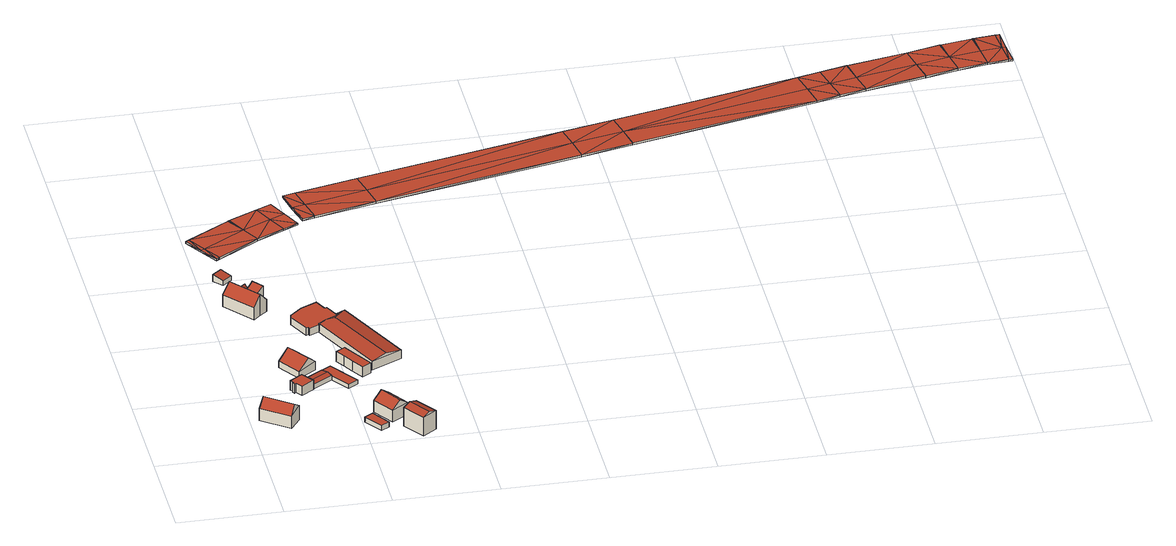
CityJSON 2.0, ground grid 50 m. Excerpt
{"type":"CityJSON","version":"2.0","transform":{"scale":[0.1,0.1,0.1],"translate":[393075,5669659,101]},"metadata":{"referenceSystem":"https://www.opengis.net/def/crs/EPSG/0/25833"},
"CityObjects":{
"building1":{"type":"Building","attributes":{"Dachtyp_tdc":"tdcGableRoof","Gemeindeschluessel":14627140,"Dachneigung":50.64,"QualitaetDacherkennung":59,"Geometrietyp2DReferenz":"3000","function":"31001_9998","roofType":"3100","measuredHeight":10.85},"geometry":[{"type":"MultiSurface","lod":"2","boundaries":[[[0,1,2,3]],[[1,4,5,2]],[[4,6,7,5]],[[6,0,3,7]],[[4,1,8]],[[0,6,9]],[[1,0,9,8]],[[6,4,8,9]],[[3,2,5,7]]],"semantics":{"surfaces":[{"type":"WallSurface"},{"type":"RoofSurface"},{"type":"GroundSurface"}],"values":[0,0,0,0,0,0,1,1,2]}}]},
"building2":{"type":"Building","attributes":{"Dachtyp_tdc":"tdcPolyFlatRoof","Gemeindeschluessel":14627140,"Dachneigung":0,"QualitaetDacherkennung":66,"Geometrietyp2DReferenz":"3000","function":"31001_9998","roofType":"1000","measuredHeight":4.99},"geometry":[{"type":"MultiSurface","lod":"2","boundaries":[[[10,11,12,13]],[[11,14,15,12]],[[14,16,17,15]],[[16,18,19,17]],[[18,20,21,19]],[[20,22,23,21]],[[22,24,25,23]],[[24,26,27,25]],[[26,10,13,27]],[[26,24,22,20,18,16,14,11,10]],[[13,12,15,17,19,21,23,25,27]]],"semantics":{"surfaces":[{"type":"WallSurface"},{"type":"RoofSurface"},{"type":"GroundSurface"}],"values":[0,0,0,0,0,0,0,0,0,1,2]}}]},
"building3":{"type":"Building","attributes":{"Dachtyp_tdc":"tdcGableRoof","Gemeindeschluessel":14627140,"Dachneigung":39.32,"QualitaetDacherkennung":75,"Geometrietyp2DReferenz":"3000","function":"31001_9998","roofType":"3100","measuredHeight":8.3},"geometry":[{"type":"MultiSurface","lod":"2","boundaries":[[[28,29,30,31]],[[29,32,33,30]],[[32,34,35,33]],[[34,28,31,35]],[[32,29,36]],[[28,34,37]],[[29,28,37,36]],[[34,32,36,37]],[[31,30,33,35]]],"semantics":{"surfaces":[{"type":"WallSurface"},{"type":"RoofSurface"},{"type":"GroundSurface"}],"values":[0,0,0,0,0,0,1,1,2]}}]},
"building4":{"type":"Building","attributes":{"Dachtyp_tdc":"tdcGableRoof","Gemeindeschluessel":14627140,"Dachneigung":10.16,"QualitaetDacherkennung":21,"Geometrietyp2DReferenz":"3000","function":"31001_9998","roofType":"3100","measuredHeight":3.15},"geometry":[{"type":"MultiSurface","lod":"2","boundaries":[[[38,39,40,41]],[[39,42,43,40]],[[42,44,45,43]],[[44,38,41,45]],[[42,39,46]],[[38,44,47]],[[39,38,47,46]],[[44,42,46,47]],[[41,40,43,45]]],"semantics":{"surfaces":[{"type":"WallSurface"},{"type":"RoofSurface"},{"type":"GroundSurface"}],"values":[0,0,0,0,0,0,1,1,2]}}]},
"building5":{"type":"Building","attributes":{"Gemeindeschluessel":14627140,"Geometrietyp2DReferenz":"3000","function":"31001_9998","roofType":"9999"},"children":["building5-1","building5-2"]},
"building5-1":{"type":"BuildingPart","attributes":{"Dachtyp_tdc":"tdcGableRoof","Dachneigung":47.28,"QualitaetDacherkennung":75,"Geometrietyp2DReferenz":"3000","roofType":"3100","measuredHeight":11.21},"parents":["building5"],"geometry":[{"type":"MultiSurface","lod":"2","boundaries":[[[48,49,50,51,52]],[[53,54,55,56,57]],[[54,58,59,55]],[[58,60,61,59]],[[60,62,63,61]],[[62,64,65,63]],[[64,66,67,65]],[[66,68,69,67]],[[68,70,71,69]],[[70,48,52,71]],[[66,64,62,60,58,54,53,49,48]],[[48,70,68,66]],[[52,51,72,56,55,59,61,63,65,67,69,71]],[[57,73,50,49,53]],[[57,56,72,73]],[[73,72,51,50]]],"semantics":{"surfaces":[{"type":"WallSurface"},{"type":"RoofSurface"},{"type":"GroundSurface"},{"type":"ClosureSurface"}],"values":[0,0,0,0,0,0,0,0,0,0,1,1,2,0,3,3]}}]},
"building5-2":{"type":"BuildingPart","attributes":{"Dachtyp_tdc":"tdcFreeFormRoof","Dachneigung":70.39,"QualitaetDacherkennung":24,"Geometrietyp2DReferenz":"3000","roofType":"5000","measuredHeight":5.21},"parents":["building5"],"geometry":[{"type":"MultiSurface","lod":"2","boundaries":[[[74,75,76,77]],[[75,78,79,76]],[[78,57,56,79]],[[50,80,81,51]],[[80,74,77,81]],[[73,57,78,82]],[[78,75,82]],[[75,74,80,50,73,82]],[[77,76,79,56,72,51,81]],[[72,56,57,73]],[[50,51,72,73]]],"semantics":{"surfaces":[{"type":"WallSurface"},{"type":"RoofSurface"},{"type":"GroundSurface"},{"type":"ClosureSurface"}],"values":[0,0,0,0,0,1,1,1,2,3,3]}}]},
"building6":{"type":"Building","attributes":{"Dachtyp_tdc":"tdcPolyFlatRoof","Gemeindeschluessel":14627140,"Dachneigung":10.69,"QualitaetDacherkennung":51,"Geometrietyp2DReferenz":"3000","function":"31001_9998","roofType":"2100","measuredHeight":3.53},"geometry":[{"type":"MultiSurface","lod":"2","boundaries":[[[83,84,85,86]],[[84,87,88,85]],[[87,89,90,88]],[[89,83,86,90]],[[89,87,84,83]],[[86,85,88,90]]],"semantics":{"surfaces":[{"type":"WallSurface"},{"type":"RoofSurface"},{"type":"GroundSurface"}],"values":[0,0,0,0,1,2]}}]},
"building7":{"type":"Building","attributes":{"Dachtyp_tdc":"tdcPolyFlatRoof","Gemeindeschluessel":14627140,"Dachneigung":3.01,"QualitaetDacherkennung":82,"Geometrietyp2DReferenz":"3000","function":"31001_9998","roofType":"2100","measuredHeight":2.88},"geometry":[{"type":"MultiSurface","lod":"2","boundaries":[[[91,92,93,94]],[[92,95,96,93]],[[95,97,98,96]],[[97,91,94,98]],[[97,95,92,91]],[[94,93,96,98]]],"semantics":{"surfaces":[{"type":"WallSurface"},{"type":"RoofSurface"},{"type":"GroundSurface"}],"values":[0,0,0,0,1,2]}}]},
"building8":{"type":"Building","attributes":{"Dachtyp_tdc":"tdcPolyFlatRoof","Gemeindeschluessel":14627140,"Dachneigung":17.25,"QualitaetDacherkennung":38,"Geometrietyp2DReferenz":"3000","function":"31001_9998","roofType":"2100","measuredHeight":2.56},"geometry":[{"type":"MultiSurface","lod":"2","boundaries":[[[99,100,101,102]],[[100,103,104,101]],[[103,105,106,104]],[[105,107,108,106]],[[107,99,102,108]],[[107,105,103,100,99]],[[102,101,104,106,108]]],"semantics":{"surfaces":[{"type":"WallSurface"},{"type":"RoofSurface"},{"type":"GroundSurface"}],"values":[0,0,0,0,0,1,2]}}]},
"building9":{"type":"Building","attributes":{"Dachtyp_tdc":"tdcPolyFlatRoof","Gemeindeschluessel":14627140,"Dachneigung":30.05,"QualitaetDacherkennung":50,"Geometrietyp2DReferenz":"3000","function":"31001_9998","roofType":"2100","measuredHeight":6.1},"geometry":[{"type":"MultiSurface","lod":"2","boundaries":[[[109,110,108,111]],[[110,112,106,108]],[[112,113,114,106]],[[113,115,116,114]],[[115,109,111,116]],[[115,113,112,110,109]],[[111,108,106,114,116]]],"semantics":{"surfaces":[{"type":"WallSurface"},{"type":"RoofSurface"},{"type":"GroundSurface"}],"values":[0,0,0,0,0,1,2]}}]},
"building10":{"type":"Building","attributes":{"Dachtyp_tdc":"tdcPolyFlatRoof","Gemeindeschluessel":14627140,"Dachneigung":0,"QualitaetDacherkennung":56,"Geometrietyp2DReferenz":"3000","function":"31001_9998","roofType":"1000","measuredHeight":2.12},"geometry":[{"type":"MultiSurface","lod":"2","boundaries":[[[117,118,119,120]],[[118,121,122,119]],[[121,123,124,122]],[[123,125,126,124]],[[125,127,128,126]],[[127,117,120,128]],[[127,125,123,121,118,117]],[[120,119,122,124,126,128]]],"semantics":{"surfaces":[{"type":"WallSurface"},{"type":"RoofSurface"},{"type":"GroundSurface"}],"values":[0,0,0,0,0,0,1,2]}}]},
"building11":{"type":"Building","attributes":{"Dachtyp_tdc":"tdcGableRoof","Gemeindeschluessel":14627140,"Dachneigung":36.81,"QualitaetDacherkennung":78,"Geometrietyp2DReferenz":"3000","function":"31001_9998","roofType":"3100","measuredHeight":9.74},"geometry":[{"type":"MultiSurface","lod":"2","boundaries":[[[129,130,131,132]],[[130,133,134,131]],[[133,135,136,134]],[[135,129,132,136]],[[133,130,137]],[[129,135,138]],[[130,129,138,137]],[[135,133,137,138]],[[132,131,134,136]]],"semantics":{"surfaces":[{"type":"WallSurface"},{"type":"RoofSurface"},{"type":"GroundSurface"}],"values":[0,0,0,0,0,0,1,1,2]}}]},
"building12":{"type":"Building","attributes":{"Dachtyp_tdc":"tdcPolyFlatRoof","Gemeindeschluessel":14627140,"Dachneigung":0,"QualitaetDacherkennung":87,"Geometrietyp2DReferenz":"3000","function":"31001_9998","roofType":"1000","measuredHeight":5.23},"geometry":[{"type":"MultiSurface","lod":"2","boundaries":[[[139,140,141,142]],[[140,143,144,141]],[[143,145,146,144]],[[145,147,148,146]],[[147,149,150,148]],[[149,139,142,150]],[[149,147,145,143,140,139]],[[142,141,144,146,148,150]]],"semantics":{"surfaces":[{"type":"WallSurface"},{"type":"RoofSurface"},{"type":"GroundSurface"}],"values":[0,0,0,0,0,0,1,2]}}]},
"building13":{"type":"Building","attributes":{"Dachtyp_tdc":"tdcPolyFlatRoof","Gemeindeschluessel":14627140,"Dachneigung":0,"QualitaetDacherkennung":83,"Geometrietyp2DReferenz":"3000","function":"31001_9998","roofType":"1000","measuredHeight":3.82},"geometry":[{"type":"MultiSurface","lod":"2","boundaries":[[[151,152,153,154]],[[152,155,156,153]],[[155,157,158,156]],[[157,159,160,158]],[[159,161,162,160]],[[161,163,164,162]],[[163,165,166,164]],[[165,167,168,166]],[[167,169,170,168]],[[169,171,172,170]],[[171,173,174,172]],[[173,175,176,174]],[[175,151,154,176]],[[175,173,171,169,167,165,163,161,159,157,155,152,151]],[[154,153,156,158,160,162,164,166,168,170,172,174,176]]],"semantics":{"surfaces":[{"type":"WallSurface"},{"type":"RoofSurface"},{"type":"GroundSurface"}],"values":[0,0,0,0,0,0,0,0,0,0,0,0,0,1,2]}}]},
"building14":{"type":"Building","attributes":{"Dachtyp_tdc":"tdcGableRoof","Gemeindeschluessel":14627140,"Dachneigung":18.6,"QualitaetDacherkennung":68,"Geometrietyp2DReferenz":"3000","function":"31001_9998","roofType":"3100","measuredHeight":11.22},"geometry":[{"type":"MultiSurface","lod":"2","boundaries":[[[177,178,179,180]],[[178,181,182,179]],[[181,183,184,182]],[[183,177,180,184]],[[181,178,185]],[[177,183,186]],[[178,177,186,185]],[[183,181,185,186]],[[180,179,182,184]]],"semantics":{"surfaces":[{"type":"WallSurface"},{"type":"RoofSurface"},{"type":"GroundSurface"}],"values":[0,0,0,0,0,0,1,1,2]}}]},
"building15":{"type":"Building","attributes":{"name":"Elbtalbrücke","BodenHoehe":106.16,"gemHoehe":0,"BauwerkHoehe":1,"Breite":20.5,"Gemeindeschluessel":"14627140","Geometrietyp2DReferenz":"3000","function":"53001_1800","measuredHeight":1},"geometry":[{"type":"MultiSurface","lod":"2","boundaries":[[[187,188,189]],[[189,188,190]],[[189,190,191]],[[189,191,192]],[[192,191,193]],[[193,191,194]],[[194,191,195]],[[195,191,196]],[[195,196,197]],[[195,197,198]],[[188,199,190]],[[190,199,200]],[[190,200,201]],[[190,201,191]],[[191,201,196]],[[196,201,202]],[[196,202,203]],[[196,203,197]],[[188,187,204]],[[188,204,205]],[[187,189,206]],[[187,206,204]],[[189,192,207]],[[189,207,206]],[[192,193,208]],[[192,208,207]],[[193,194,209]],[[193,209,208]],[[194,195,210]],[[194,210,209]],[[195,198,211]],[[195,211,210]],[[198,197,212]],[[198,212,211]],[[197,203,213]],[[197,213,212]],[[203,202,214]],[[203,214,213]],[[202,201,215]],[[202,215,214]],[[201,200,216]],[[201,216,215]],[[200,199,217]],[[200,217,216]],[[199,188,205]],[[199,205,217]],[[206,205,204]],[[218,205,206]],[[219,218,206]],[[207,219,206]],[[208,219,207]],[[210,219,209]],[[220,219,210]],[[212,220,210]],[[211,212,210]],[[218,217,205]],[[216,217,218]],[[215,216,218]],[[219,215,218]],[[220,215,219]],[[214,215,220]],[[213,214,220]],[[212,213,220]],[[209,219,208]]],"semantics":{"surfaces":[{"type":"RoofSurface"},{"type":"WallSurface"},{"type":"GroundSurface"}],"values":[0,0,0,0,0,0,0,0,0,0,0,0,0,0,0,0,0,0,1,1,1,1,1,1,1,1,1,1,1,1,1,1,1,1,1,1,1,1,1,1,1,1,1,1,1,1,2,2,2,2,2,2,2,2,2,2,2,2,2,2,2,2,2,2]}}]},
"building16":{"type":"Building","attributes":{"Dachtyp_tdc":"tdcFreeFormRoof","Gemeindeschluessel":14627140,"Dachneigung":10.16,"QualitaetDacherkennung":48,"Geometrietyp2DReferenz":"3000","function":"31001_9998","roofType":"5000","measuredHeight":6.08},"geometry":[{"type":"MultiSurface","lod":"2","boundaries":[[[221,222,223,224]],[[222,225,226,223]],[[225,227,228,226]],[[227,229,230,228]],[[229,231,232,230]],[[231,233,234,232]],[[233,221,224,234]],[[222,221,233,231,235,236]],[[227,237,236,235,229]],[[237,225,222,236]],[[231,229,235]],[[227,225,237]],[[224,223,226,228,230,232,234]]],"semantics":{"surfaces":[{"type":"WallSurface"},{"type":"RoofSurface"},{"type":"GroundSurface"}],"values":[0,0,0,0,0,0,0,1,1,1,0,0,2]}}]},
"building17":{"type":"Building","attributes":{"name":"Elbtalbrücke","BodenHoehe":106.79,"gemHoehe":0,"BauwerkHoehe":1,"Breite":22,"Gemeindeschluessel":"14627140","Geometrietyp2DReferenz":"3000","function":"53001_1800","measuredHeight":1},"geometry":[{"type":"MultiSurface","lod":"2","boundaries":[[[238,239,240]],[[238,240,241]],[[241,240,242]],[[241,242,243]],[[243,242,244]],[[244,242,245]],[[245,242,246]],[[246,242,247]],[[246,247,248]],[[248,247,249]],[[248,249,250]],[[250,249,251]],[[250,251,252]],[[250,252,253]],[[253,252,254]],[[254,252,255]],[[255,252,256]],[[255,256,257]],[[257,256,258]],[[258,256,259]],[[259,256,260]],[[259,260,261]],[[259,261,262]],[[262,261,263]],[[263,261,264]],[[264,261,265]],[[265,261,266]],[[265,266,267]],[[267,266,268]],[[268,266,269]],[[268,269,270]],[[270,269,271]],[[271,269,272]],[[239,273,274]],[[239,274,240]],[[240,274,275]],[[240,275,242]],[[242,275,247]],[[247,275,276]],[[247,276,249]],[[249,276,277]],[[249,277,278]],[[249,278,279]],[[249,279,251]],[[251,279,280]],[[251,280,281]],[[251,281,282]],[[251,282,252]],[[252,282,283]],[[252,283,256]],[[256,283,260]],[[260,283,284]],[[260,284,285]],[[260,285,286]],[[260,286,287]],[[260,287,261]],[[261,287,288]],[[261,288,266]],[[266,288,269]],[[269,288,289]],[[269,289,272]],[[272,289,290]],[[262,263,291]],[[262,291,292]],[[263,264,293]],[[263,293,291]],[[264,265,294]],[[264,294,293]],[[265,267,295]],[[265,295,294]],[[267,268,296]],[[267,296,295]],[[268,270,297]],[[268,297,296]],[[270,271,298]],[[270,298,297]],[[271,272,299]],[[271,299,298]],[[272,290,300]],[[272,300,299]],[[290,289,301]],[[290,301,300]],[[289,288,302]],[[289,302,301]],[[288,287,303]],[[288,303,302]],[[287,286,304]],[[287,304,303]],[[286,285,305]],[[286,305,304]],[[285,284,306]],[[285,306,305]],[[284,283,307]],[[284,307,306]],[[283,282,308]],[[283,308,307]],[[282,281,309]],[[282,309,308]],[[281,280,310]],[[281,310,309]],[[280,279,311]],[[280,311,310]],[[279,278,312]],[[279,312,311]],[[278,277,313]],[[239,238,314]],[[239,314,315]],[[238,241,316]],[[238,316,314]],[[241,243,317]],[[241,317,316]],[[243,244,318]],[[243,318,317]],[[244,245,319]],[[244,319,318]],[[245,246,320]],[[245,320,319]],[[246,248,321]],[[246,321,320]],[[248,250,322]],[[248,322,321]],[[250,253,323]],[[250,323,322]],[[253,254,324]],[[253,324,323]],[[254,255,325]],[[254,325,324]],[[255,257,326]],[[255,326,325]],[[257,258,327]],[[257,327,326]],[[258,259,328]],[[258,328,327]],[[259,262,292]],[[259,292,328]],[[278,313,312]],[[277,276,329]],[[277,329,313]],[[276,275,330]],[[276,330,329]],[[275,274,331]],[[275,331,330]],[[274,273,332]],[[274,332,331]],[[273,239,315]],[[273,315,332]],[[333,315,314]],[[316,333,314]],[[334,333,316]],[[317,334,316]],[[318,334,317]],[[319,334,318]],[[320,334,319]],[[335,334,320]],[[321,335,320]],[[336,335,321]],[[322,336,321]],[[337,336,322]],[[338,337,322]],[[323,338,322]],[[324,338,323]],[[325,338,324]],[[339,338,325]],[[326,339,325]],[[327,339,326]],[[328,339,327]],[[340,339,328]],[[341,340,328]],[[292,341,328]],[[291,341,292]],[[293,341,291]],[[294,341,293]],[[342,341,294]],[[295,342,294]],[[296,342,295]],[[343,342,296]],[[297,343,296]],[[298,343,297]],[[302,303,341]],[[342,302,341]],[[343,302,342]],[[301,302,343]],[[299,301,343]],[[300,301,299]],[[331,332,315]],[[333,331,315]],[[330,331,333]],[[334,330,333]],[[335,330,334]],[[329,330,335]],[[336,329,335]],[[313,329,336]],[[312,313,336]],[[311,312,336]],[[337,311,336]],[[310,311,337]],[[309,310,337]],[[308,309,337]],[[338,308,337]],[[307,308,338]],[[339,307,338]],[[340,307,339]],[[306,307,340]],[[305,306,340]],[[304,305,340]],[[303,304,340]],[[341,303,340]],[[299,343,298]]],"semantics":{"surfaces":[{"type":"RoofSurface"},{"type":"WallSurface"},{"type":"GroundSurface"}],"values":[0,0,0,0,0,0,0,0,0,0,0,0,0,0,0,0,0,0,0,0,0,0,0,0,0,0,0,0,0,0,0,0,0,0,0,0,0,0,0,0,0,0,0,0,0,0,0,0,0,0,0,0,0,0,0,0,0,0,0,0,0,0,1,1,1,1,1,1,1,1,1,1,1,1,1,1,1,1,1,1,1,1,1,1,1,1,1,1,1,1,1,1,1,1,1,1,1,1,1,1,1,1,1,1,1,1,1,1,1,1,1,1,1,1,1,1,1,1,1,1,1,1,1,1,1,1,1,1,1,1,1,1,1,1,1,1,1,1,1,1,1,1,1,1,1,1,2,2,2,2,2,2,2,2,2,2,2,2,2,2,2,2,2,2,2,2,2,2,2,2,2,2,2,2,2,2,2,2,2,2,2,2,2,2,2,2,2,2,2,2,2,2,2,2,2,2,2,2,2,2,2,2,2,2,2,2,2,2]}}]}
},
"vertices":[
[87,322,108],[215,227,108],[215,227,30],[87,322,30],[167,161,94],[167,161,30],[38,257,94],[38,257,30],[188,190,138],[60,286,138],
[242,486,71],[230,503,71],[230,503,22],[242,486,22],[290,546,71],[290,546,22],[326,496,71],[326,496,22],[333,487,71],[333,487,22],[273,444,71],[273,444,22],[250,475,71],[250,475,22],[243,470,71],[243,470,22],[235,481,71],[235,481,22],
[301,770,60],[376,663,59],[376,663,14],[301,770,14],[291,605,48],[291,605,14],[219,713,49],[219,713,14],[340,638,97],[266,746,97],
[290,546,40],[396,616,39],[396,616,15],[290,546,15],[432,562,37],[432,562,15],[326,496,38],[326,496,15],[418,584,46],[312,516,46],
[110,1315,123],[144,1344,74],[144,1344,41],[144,1344,11],[110,1315,11],[154,1332,74],[159,1325,74],[159,1325,11],[154,1332,11],[154,1332,41],[170,1334,59],[170,1334,11],[181,1321,59],[181,1321,11],[170,1312,75],[170,1312,11],[260,1203,75],[260,1203,11],[226,1175,123],[226,1175,11],[191,1145,73],[191,1145,11],[74,1286,73],[74,1286,11],[149,1338,11],[149,1338,63],
[194,1385,41],[195,1386,41],[195,1386,11],[194,1385,11],[205,1374,41],[205,1374,11],[172,1368,41],[172,1368,11],[194,1375,63],
[119,1553,42],[159,1506,31],[159,1506,7],[119,1553,7],[114,1468,31],[114,1468,7],[74,1515,42],[74,1515,7],
[506,169,47],[547,197,45],[547,197,19],[506,169,19],[605,108,45],[605,108,19],[567,82,47],[567,82,19],
[205,1374,37],[195,1386,37],[195,1386,12],[205,1374,12],[209,1398,31],[209,1398,12],[229,1375,31],[229,1375,12],[215,1363,37],[215,1363,12],
[197,1348,49],[215,1363,62],[197,1348,12],[229,1375,73],[269,1326,73],[269,1326,12],[237,1299,49],[237,1299,12],
[394,618,35],[442,650,35],[442,650,14],[394,618,14],[540,507,35],[540,507,14],[492,474,35],[492,474,14],[432,562,35],[432,562,14],[396,616,35],[396,616,14],
[631,152,75],[564,256,75],[564,256,14],[631,152,14],[642,307,79],[642,307,14],[709,203,79],[709,203,14],[604,282,111],[671,179,111],
[538,615,70],[509,665,70],[509,665,17],[538,615,17],[482,712,70],[482,712,17],[526,738,70],[526,738,17],[617,584,70],[617,584,17],[573,557,70],[573,557,17],
[451,951,70],[404,929,70],[404,929,32],[451,951,32],[400,938,70],[400,938,32],[388,934,70],[388,934,32],[338,1040,70],[338,1040,32],[342,1057,70],[342,1057,32],[401,1109,70],[401,1109,32],[477,1145,70],[477,1145,32],[504,1088,70],[504,1088,32],[514,1093,70],[514,1093,32],[547,1023,70],[547,1023,32],[552,1013,70],[552,1013,32],[547,997,70],[547,997,32],
[738,152,115],[810,50,115],[810,50,17],[738,152,17],[745,4,115],[745,4,17],[673,106,115],[673,106,17],[776,26,129],[704,128,129],
[4,1786,62],[57,1699,62],[21,1796,62],[74,1709,62],[278,1834,62],[224,1921,62],[228,1924,62],[233,1927,62],[371,1993,62],[415,1900,62],[488,1935,62],[443,2027,62],[111,1611,62],[128,1622,62],[327,1744,62],[460,1808,62],[532,1842,62],[4,1786,52],[57,1699,52],[21,1796,52],[224,1921,52],[228,1924,52],[233,1927,52],[371,1993,52],[443,2027,52],[488,1935,52],[532,1842,52],[460,1808,52],[327,1744,52],[128,1622,52],[111,1611,52],[74,1709,52],[278,1834,52],[415,1900,52],
[547,1023,76],[588,1043,76],[588,1043,31],[547,1023,31],[771,654,76],[771,654,31],[623,584,76],[623,584,31],[451,951,76],[451,951,31],[547,997,84],[547,997,31],[552,1013,80],[552,1013,31],[487,969,84],[529,964,92],[693,617,92],
[509,2079,68],[533,1971,68],[592,1985,68],[567,2092,68],[891,2053,68],[867,2160,68],[868,2160,68],[868,2161,68],[1856,2374,68],[1880,2267,68],[2102,2428,68],[2126,2320,68],[2989,2623,68],[3013,2516,68],[3123,2543,68],[3097,2650,68],[3098,2650,68],[3226,2680,68],[3251,2572,68],[3228,2680,68],[3230,2680,68],[3516,2736,68],[3539,2629,68],[3696,2664,68],[3672,2772,68],[3675,2772,68],[3679,2773,68],[3827,2797,68],[3844,2688,68],[3831,2797,68],[3835,2798,68],[3945,2697,68],[3936,2807,68],[3956,2808,68],[3965,2699,68],[558,1864,68],[616,1878,68],[915,1946,68],[1903,2159,68],[2149,2213,68],[2150,2213,68],[3037,2409,68],[3038,2409,68],[3039,2409,68],[3149,2436,68],[3274,2465,68],[3560,2521,68],[3561,2521,68],[3563,2522,68],[3717,2556,68],[3858,2579,68],[3955,2588,68],[3975,2589,68],[3675,2772,58],[3672,2772,58],[3679,2773,58],[3827,2797,58],[3831,2797,58],[3835,2798,58],[3936,2807,58],[3956,2808,58],[3965,2699,58],[3975,2589,58],[3955,2588,58],[3858,2579,58],[3717,2556,58],[3563,2522,58],[3561,2521,58],[3560,2521,58],[3274,2465,58],[3149,2436,58],[3039,2409,58],[3038,2409,58],[3037,2409,58],[2150,2213,58],[2149,2213,58],[509,2079,58],[533,1971,58],[567,2092,58],[867,2160,58],[868,2160,58],[868,2161,58],[1856,2374,58],[2102,2428,58],[2989,2623,58],[3097,2650,58],[3098,2650,58],[3226,2680,58],[3228,2680,58],[3230,2680,58],[3516,2736,58],[1903,2159,58],[915,1946,58],[616,1878,58],[558,1864,58],[592,1985,58],[891,2053,58],[1880,2267,58],[2126,2320,58],[3013,2516,58],[3123,2543,58],[3251,2572,58],[3539,2629,58],[3696,2664,58],[3844,2688,58],[3945,2697,58]
]}
